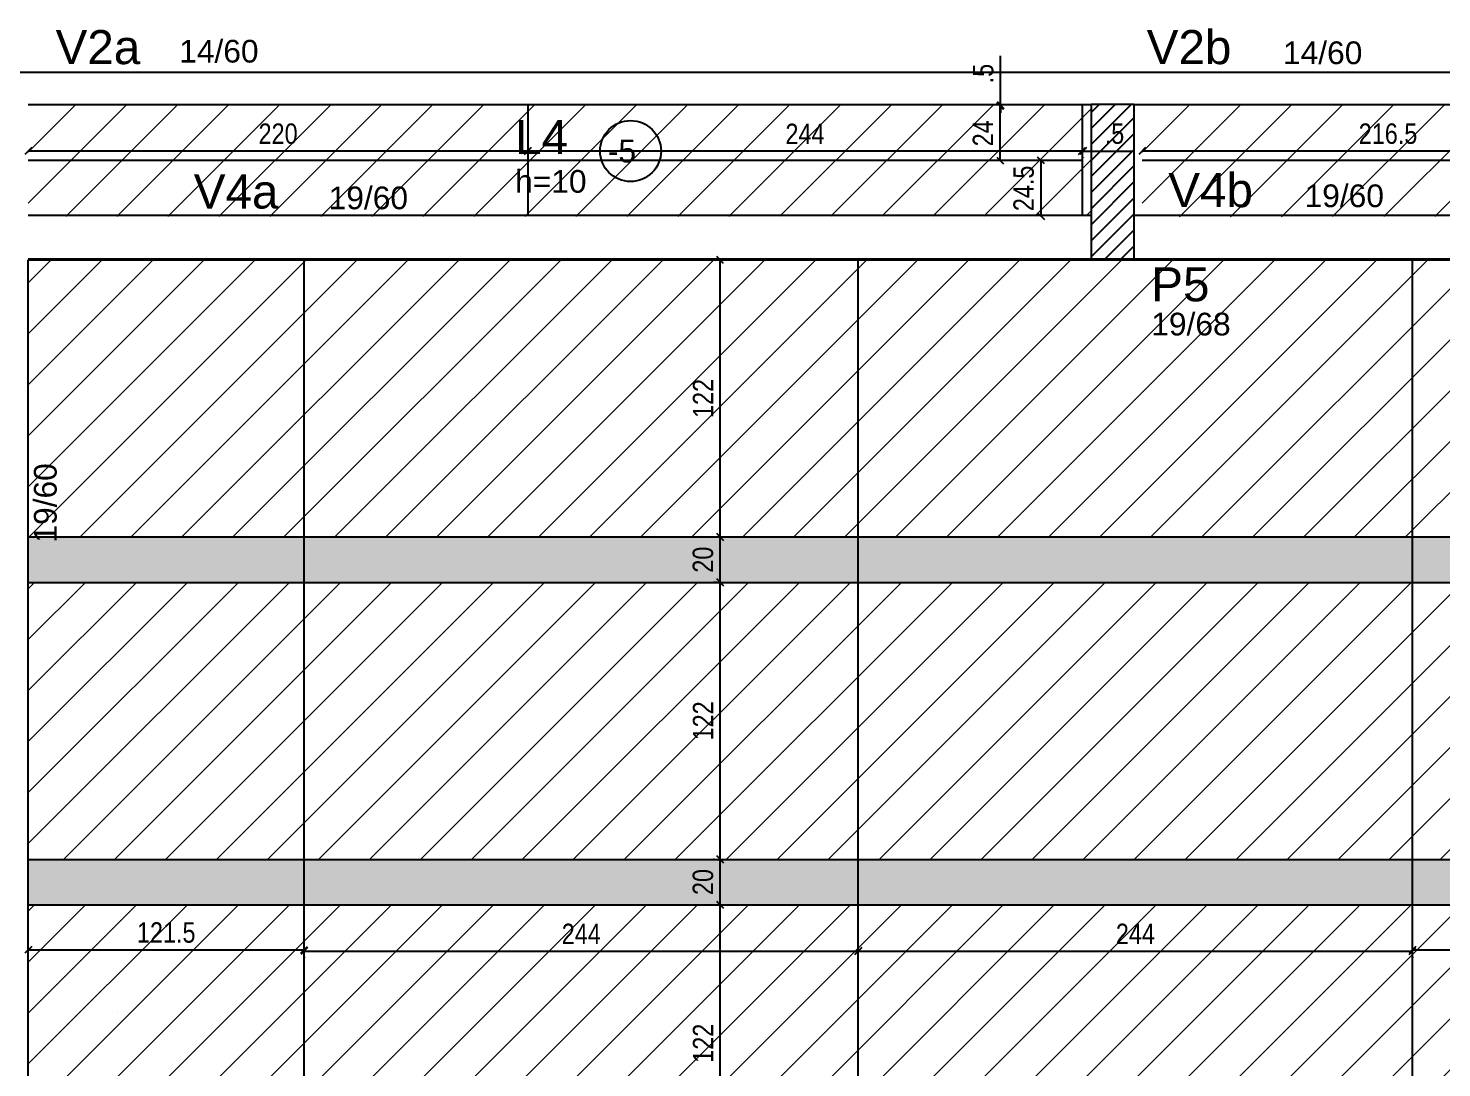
# Model space of a CAD drawing. Extents: x 2335 to 8663, y 180 to 3801.
# Drawn here: x 5700 to 6322, y 2355 to 2813 of the extents above; entities that cross this region are included whole.
import ezdxf

# ---------------------------------------------------------------- set-up
doc = ezdxf.new("R2010")
doc.units = 0
for name, color, linetype in [('3', 3, 'Continuous'), ('4', 4, 'Continuous'), ('8', 8, 'Continuous'), ('ES-VIGA', 3, 'Continuous'), ('L-D', 2, 'Continuous'), ('L-N', 4, 'Continuous'), ('Painéis', 200, 'Continuous'), ('Pilares', 5, 'Continuous'), ('VIG-D', 2, 'Continuous')]:
    doc.layers.add(name, color=color, linetype=linetype)
doc.layers.add('Hachura', color=251, linetype='Continuous', lineweight=9)
doc.layers.add('REAPROVEITAMENTO', color=251, linetype='Continuous', lineweight=9)
doc.styles.add('COTA TECNICA-50', font='techl___.ttf', dxfattribs={"height": 9})
doc.styles.get("Standard").update_dxf_attribs({"font": 'arial.ttf'})
doc.dimstyles.new('COTA PAINEL-50', dxfattribs={"dimtxt": 9, "dimasz": 3, "dimexe": 3, "dimexo": 3, "dimgap": 3, "dimtad": 1, "dimdec": 1, "dimzin": 12, "dimdsep": 46, "dimtxsty": 'COTA TECNICA-50', "dimblk1": 'OBLIQUE', "dimblk2": 'OBLIQUE', "dimsah": 1, "dimcen": 0.9, "dimclrd": 4, "dimclre": 4, "dimclrt": 240, "dimadec": 1, "dimazin": 3, "dimtfac": 1, "dimtdec": 1, "dimtmove": 0, "dimatfit": 3, "dimfxl": 1, "dimtolj": 1, "dimtzin": 12, "dimarcsym": 0})
pattern_1 = [(45, (-39.48, -210.253), (-11.22532, 11.22532), [])]

# ---------------------------------------------------------------- blocks, each defined once
blk = doc.blocks.new('_Oblique')
at = {"color": 0, "linetype": 'ByBlock', "lineweight": -2}
blk.add_line((-0.5, -0.5), (0.5, 0.5), dxfattribs=at)
blk = doc.blocks.new('*D135')
at = {"layer": 'Defpoints', "color": 0, "transparency": 16777216}
for p in [(6004.38, 2426.47), (6004.64, 2426.47), (6006.12, 2304.47)]:
    blk.add_point(p, dxfattribs=at)
at = {"layer": 'Painéis', "color": 4, "lineweight": -2, "transparency": 16777216}
for p, q in [((6004.64, 2304.47), (6004.64, 2426.47)), ((6007.38, 2426.47), (6007.64, 2426.47)), ((6003.12, 2304.47), (6001.64, 2304.47))]:
    blk.add_line(p, q, dxfattribs=at)
at = {"layer": 'Painéis', "color": 4, "lineweight": -2, "transparency": 16777216, "xscale": 3, "yscale": 3, "zscale": 3}
for p, rotation in [((6004.64, 2426.47), 90), ((6004.64, 2304.47), 270)]:
    blk.add_blockref('_Oblique', p, dxfattribs=dict(at, rotation=rotation))
at = {"layer": 'Painéis', "color": 240, "transparency": 16777216, "insert": (5997.09, 2365.47), "char_height": 9, "attachment_point": 5, "rotation": 90, "style": 'COTA TECNICA-50'}
blk.add_mtext('\\A1;122', dxfattribs=at)
blk = doc.blocks.new('*D136')
at = {"layer": 'Defpoints', "color": 0, "transparency": 16777216}
for p in [(6004.64, 2446.47), (6005.08, 2446.47), (6004.38, 2426.47)]:
    blk.add_point(p, dxfattribs=at)
at = {"layer": 'Painéis', "color": 4, "lineweight": -2, "transparency": 16777216}
for p, q in [((6002.08, 2446.47), (6001.64, 2446.47)), ((6004.64, 2426.47), (6004.64, 2446.47)), ((6007.38, 2426.47), (6007.64, 2426.47))]:
    blk.add_line(p, q, dxfattribs=at)
at = {"layer": 'Painéis', "color": 4, "lineweight": -2, "transparency": 16777216, "xscale": 3, "yscale": 3, "zscale": 3}
for p, rotation in [((6004.64, 2446.47), 90), ((6004.64, 2426.47), 270)]:
    blk.add_blockref('_Oblique', p, dxfattribs=dict(at, rotation=rotation))
at = {"layer": 'Painéis', "color": 240, "transparency": 16777216, "insert": (5997.05, 2436.47), "char_height": 9, "attachment_point": 5, "rotation": 90, "style": 'COTA TECNICA-50'}
blk.add_mtext('\\A1;20', dxfattribs=at)
blk = doc.blocks.new('*D137')
at = {"layer": 'Defpoints', "color": 0, "transparency": 16777216}
for p in [(6004.64, 2568.47), (6006.37, 2568.47), (6005.08, 2446.47)]:
    blk.add_point(p, dxfattribs=at)
at = {"layer": 'Painéis', "color": 4, "lineweight": -2, "transparency": 16777216}
for p, q in [((6003.37, 2568.47), (6001.64, 2568.47)), ((6004.64, 2446.47), (6004.64, 2568.47)), ((6002.08, 2446.47), (6001.64, 2446.47))]:
    blk.add_line(p, q, dxfattribs=at)
at = {"layer": 'Painéis', "color": 4, "lineweight": -2, "transparency": 16777216, "xscale": 3, "yscale": 3, "zscale": 3}
for p, rotation in [((6004.64, 2568.47), 90), ((6004.64, 2446.47), 270)]:
    blk.add_blockref('_Oblique', p, dxfattribs=dict(at, rotation=rotation))
at = {"layer": 'Painéis', "color": 240, "transparency": 16777216, "insert": (5997.09, 2507.47), "char_height": 9, "attachment_point": 5, "rotation": 90, "style": 'COTA TECNICA-50'}
blk.add_mtext('\\A1;122', dxfattribs=at)
blk = doc.blocks.new('*D138')
at = {"layer": 'Defpoints', "color": 0, "transparency": 16777216}
for p in [(6001.33, 2588.47), (6004.64, 2588.47), (6006.37, 2568.47)]:
    blk.add_point(p, dxfattribs=at)
at = {"layer": 'Painéis', "color": 4, "lineweight": -2, "transparency": 16777216}
for p, q in [((6004.33, 2588.47), (6007.64, 2588.47)), ((6004.64, 2568.47), (6004.64, 2588.47)), ((6003.37, 2568.47), (6001.64, 2568.47))]:
    blk.add_line(p, q, dxfattribs=at)
at = {"layer": 'Painéis', "color": 4, "lineweight": -2, "transparency": 16777216, "xscale": 3, "yscale": 3, "zscale": 3}
for p, rotation in [((6004.64, 2588.47), 90), ((6004.64, 2568.47), 270)]:
    blk.add_blockref('_Oblique', p, dxfattribs=dict(at, rotation=rotation))
at = {"layer": 'Painéis', "color": 240, "transparency": 16777216, "insert": (5997.05, 2578.47), "char_height": 9, "attachment_point": 5, "rotation": 90, "style": 'COTA TECNICA-50'}
blk.add_mtext('\\A1;20', dxfattribs=at)
blk = doc.blocks.new('*D250')
at = {"layer": 'Defpoints', "color": 0, "transparency": 16777216}
for p in [(6003.56, 2710.47), (6004.64, 2710.47), (5962.41, 2588.47)]:
    blk.add_point(p, dxfattribs=at)
at = {"layer": 'Painéis', "color": 4, "lineweight": -2, "transparency": 16777216}
for p, q in [((6004.64, 2588.47), (6004.64, 2710.47)), ((6006.56, 2710.47), (6007.64, 2710.47)), ((5965.41, 2588.47), (6007.64, 2588.47))]:
    blk.add_line(p, q, dxfattribs=at)
at = {"layer": 'Painéis', "color": 4, "lineweight": -2, "transparency": 16777216, "xscale": 3, "yscale": 3, "zscale": 3}
for p, rotation in [((6004.64, 2710.47), 90), ((6004.64, 2588.47), 270)]:
    blk.add_blockref('_Oblique', p, dxfattribs=dict(at, rotation=rotation))
at = {"layer": 'Painéis', "color": 240, "transparency": 16777216, "insert": (5997.09, 2649.47), "char_height": 9, "attachment_point": 5, "rotation": 90, "style": 'COTA TECNICA-50'}
blk.add_mtext('\\A1;122', dxfattribs=at)
blk = doc.blocks.new('*D55')
at = {"layer": 'Defpoints', "color": 0, "transparency": 16777216}
for p in [(5699.94, 2406.59), (5821.43, 2406.59), (5821.43, 2406.59)]:
    blk.add_point(p, dxfattribs=at)
at = {"layer": 'Painéis', "color": 4, "lineweight": -2, "transparency": 16777216}
blk.add_line((5699.94, 2406.59), (5821.43, 2406.59), dxfattribs=at)
at = {"layer": 'Painéis', "color": 4, "lineweight": -2, "transparency": 16777216, "xscale": 3, "yscale": 3, "zscale": 3, "rotation": 180}
blk.add_blockref('_Oblique', (5699.94, 2406.59), dxfattribs=at)
at = {"layer": 'Painéis', "color": 4, "lineweight": -2, "transparency": 16777216, "xscale": 3, "yscale": 3, "zscale": 3}
blk.add_blockref('_Oblique', (5821.43, 2406.59), dxfattribs=at)
at = {"layer": 'Painéis', "color": 240, "transparency": 16777216, "insert": (5760.68, 2414.19), "char_height": 9, "attachment_point": 5, "style": 'COTA TECNICA-50'}
blk.add_mtext('\\A1;121.5', dxfattribs=at)
blk = doc.blocks.new('*D56')
at = {"layer": 'Defpoints', "color": 0, "transparency": 16777216}
for p in [(5821.43, 2406.59), (6065.43, 2406.09), (6065.43, 2406.09)]:
    blk.add_point(p, dxfattribs=at)
at = {"layer": 'Painéis', "color": 4, "lineweight": -2, "transparency": 16777216}
for p, q in [((5821.43, 2406.09), (6065.43, 2406.09)), ((5821.43, 2403.59), (5821.43, 2403.09))]:
    blk.add_line(p, q, dxfattribs=at)
at = {"layer": 'Painéis', "color": 4, "lineweight": -2, "transparency": 16777216, "xscale": 3, "yscale": 3, "zscale": 3, "rotation": 180}
blk.add_blockref('_Oblique', (5821.43, 2406.09), dxfattribs=at)
at = {"layer": 'Painéis', "color": 4, "lineweight": -2, "transparency": 16777216, "xscale": 3, "yscale": 3, "zscale": 3}
blk.add_blockref('_Oblique', (6065.43, 2406.09), dxfattribs=at)
at = {"layer": 'Painéis', "color": 240, "transparency": 16777216, "insert": (5943.43, 2413.65), "char_height": 9, "attachment_point": 5, "style": 'COTA TECNICA-50'}
blk.add_mtext('\\A1;244', dxfattribs=at)
blk = doc.blocks.new('*D57')
at = {"layer": 'Defpoints', "color": 0, "transparency": 16777216}
for p in [(6065.43, 2406.09), (6309.43, 2406.59), (6309.43, 2406.09)]:
    blk.add_point(p, dxfattribs=at)
at = {"layer": 'Painéis', "color": 4, "lineweight": -2, "transparency": 16777216}
for p, q in [((6065.43, 2406.09), (6309.43, 2406.09)), ((6309.43, 2403.59), (6309.43, 2403.09))]:
    blk.add_line(p, q, dxfattribs=at)
at = {"layer": 'Painéis', "color": 4, "lineweight": -2, "transparency": 16777216, "xscale": 3, "yscale": 3, "zscale": 3, "rotation": 180}
blk.add_blockref('_Oblique', (6065.43, 2406.09), dxfattribs=at)
at = {"layer": 'Painéis', "color": 4, "lineweight": -2, "transparency": 16777216, "xscale": 3, "yscale": 3, "zscale": 3}
blk.add_blockref('_Oblique', (6309.43, 2406.09), dxfattribs=at)
at = {"layer": 'Painéis', "color": 240, "transparency": 16777216, "insert": (6187.43, 2413.65), "char_height": 9, "attachment_point": 5, "style": 'COTA TECNICA-50'}
blk.add_mtext('\\A1;244', dxfattribs=at)
blk = doc.blocks.new('*D58')
at = {"layer": 'Defpoints', "color": 0, "transparency": 16777216}
for p in [(6309.43, 2406.59), (6553.43, 2406.59), (6553.43, 2406.59)]:
    blk.add_point(p, dxfattribs=at)
at = {"layer": 'Painéis', "color": 4, "lineweight": -2, "transparency": 16777216}
blk.add_line((6309.43, 2406.59), (6553.43, 2406.59), dxfattribs=at)
at = {"layer": 'Painéis', "color": 4, "lineweight": -2, "transparency": 16777216, "xscale": 3, "yscale": 3, "zscale": 3, "rotation": 180}
blk.add_blockref('_Oblique', (6309.43, 2406.59), dxfattribs=at)
at = {"layer": 'Painéis', "color": 4, "lineweight": -2, "transparency": 16777216, "xscale": 3, "yscale": 3, "zscale": 3}
blk.add_blockref('_Oblique', (6553.43, 2406.59), dxfattribs=at)
at = {"layer": 'Painéis', "color": 240, "transparency": 16777216, "insert": (6431.43, 2414.15), "char_height": 9, "attachment_point": 5, "style": 'COTA TECNICA-50'}
blk.add_mtext('\\A1;244', dxfattribs=at)
blk = doc.blocks.new('*D177')
at = {"layer": 'Defpoints', "color": 0, "transparency": 16777216}
for p in [(6190.44, 2758.45), (6190.44, 2758.45), (6406.94, 2758.45)]:
    blk.add_point(p, dxfattribs=at)
at = {"layer": 'Painéis', "color": 4, "lineweight": -2, "transparency": 16777216}
blk.add_line((6406.94, 2758.45), (6190.44, 2758.45), dxfattribs=at)
at = {"layer": 'Painéis', "color": 4, "lineweight": -2, "transparency": 16777216, "xscale": 3, "yscale": 3, "zscale": 3, "rotation": 180}
blk.add_blockref('_Oblique', (6190.44, 2758.45), dxfattribs=at)
at = {"layer": 'Painéis', "color": 4, "lineweight": -2, "transparency": 16777216, "xscale": 3, "yscale": 3, "zscale": 3}
blk.add_blockref('_Oblique', (6406.94, 2758.45), dxfattribs=at)
at = {"layer": 'Painéis', "color": 240, "transparency": 16777216, "insert": (6298.69, 2766.05), "char_height": 9, "attachment_point": 5, "style": 'COTA TECNICA-50'}
blk.add_mtext('\\A1;216.5', dxfattribs=at)
blk = doc.blocks.new('*D178')
at = {"layer": 'Defpoints', "color": 0, "transparency": 16777216}
for p in [(6145.88, 2754.26), (6145.88, 2754.26), (6145.88, 2729.76)]:
    blk.add_point(p, dxfattribs=at)
at = {"layer": 'Painéis', "color": 4, "lineweight": -2, "transparency": 16777216}
blk.add_line((6145.88, 2729.76), (6145.88, 2754.26), dxfattribs=at)
at = {"layer": 'Painéis', "color": 4, "lineweight": -2, "transparency": 16777216, "xscale": 3, "yscale": 3, "zscale": 3}
for p, rotation in [((6145.88, 2754.26), 90), ((6145.88, 2729.76), 270)]:
    blk.add_blockref('_Oblique', p, dxfattribs=dict(at, rotation=rotation))
at = {"layer": 'Painéis', "color": 240, "transparency": 16777216, "insert": (6138.28, 2742.01), "char_height": 9, "attachment_point": 5, "rotation": 90, "style": 'COTA TECNICA-50'}
blk.add_mtext('\\A1;24.5', dxfattribs=at)
blk = doc.blocks.new('*D179')
at = {"layer": 'Defpoints', "color": 0, "transparency": 16777216}
for p in [(6127.87, 2778.26), (6127.87, 2778.26), (6127.87, 2754.26)]:
    blk.add_point(p, dxfattribs=at)
at = {"layer": 'Painéis', "color": 4, "lineweight": -2, "transparency": 16777216}
blk.add_line((6127.87, 2754.26), (6127.87, 2778.26), dxfattribs=at)
at = {"layer": 'Painéis', "color": 4, "lineweight": -2, "transparency": 16777216, "xscale": 3, "yscale": 3, "zscale": 3}
for p, rotation in [((6127.87, 2778.26), 90), ((6127.87, 2754.26), 270)]:
    blk.add_blockref('_Oblique', p, dxfattribs=dict(at, rotation=rotation))
at = {"layer": 'Painéis', "color": 240, "transparency": 16777216, "insert": (6120.3, 2766.26), "char_height": 9, "attachment_point": 5, "rotation": 90, "style": 'COTA TECNICA-50'}
blk.add_mtext('\\A1;24', dxfattribs=at)
blk = doc.blocks.new('*D180')
at = {"layer": 'Defpoints', "color": 0, "transparency": 16777216}
for p in [(6128.06, 2778.76), (6128.06, 2778.76), (6128.06, 2778.26)]:
    blk.add_point(p, dxfattribs=at)
at = {"layer": 'Painéis', "color": 4, "lineweight": -2, "transparency": 16777216}
for p, q in [((6128.06, 2778.76), (6128.06, 2800.35)), ((6128.06, 2778.26), (6128.06, 2778.76)), ((6128.06, 2778.26), (6128.06, 2775.26))]:
    blk.add_line(p, q, dxfattribs=at)
at = {"layer": 'Painéis', "color": 4, "lineweight": -2, "transparency": 16777216, "xscale": 3, "yscale": 3, "zscale": 3}
for p, rotation in [((6128.06, 2778.76), 270), ((6128.06, 2778.26), 90)]:
    blk.add_blockref('_Oblique', p, dxfattribs=dict(at, rotation=rotation))
at = {"layer": 'Painéis', "color": 240, "transparency": 16777216, "insert": (6120.46, 2792.56), "char_height": 9, "attachment_point": 5, "rotation": 90, "style": 'COTA TECNICA-50'}
blk.add_mtext('\\A1;.5', dxfattribs=at)
blk = doc.blocks.new('*D268')
at = {"layer": 'Defpoints', "color": 0, "transparency": 16777216}
for p in [(6163.94, 2758.66), (6164.44, 2758.66), (6164.44, 2758.45)]:
    blk.add_point(p, dxfattribs=at)
at = {"layer": 'Painéis', "color": 4, "lineweight": -2, "transparency": 16777216}
for p, q in [((6163.94, 2758.45), (6160.94, 2758.45)), ((6163.94, 2758.45), (6164.44, 2758.45)), ((6164.44, 2758.45), (6186.03, 2758.45)), ((6163.94, 2755.66), (6163.94, 2755.45)), ((6164.44, 2755.66), (6164.44, 2755.45))]:
    blk.add_line(p, q, dxfattribs=at)
at = {"layer": 'Painéis', "color": 4, "lineweight": -2, "transparency": 16777216, "xscale": 3, "yscale": 3, "zscale": 3}
blk.add_blockref('_Oblique', (6163.94, 2758.45), dxfattribs=at)
at = {"layer": 'Painéis', "color": 4, "lineweight": -2, "transparency": 16777216, "xscale": 3, "yscale": 3, "zscale": 3, "rotation": 180}
blk.add_blockref('_Oblique', (6164.44, 2758.45), dxfattribs=at)
at = {"layer": 'Painéis', "color": 240, "transparency": 16777216, "insert": (6178.23, 2766.05), "char_height": 9, "attachment_point": 5, "style": 'COTA TECNICA-50'}
blk.add_mtext('\\A1;.5', dxfattribs=at)
blk = doc.blocks.new('*D269')
at = {"layer": 'Defpoints', "color": 0, "transparency": 16777216}
for p in [(5919.94, 2758.45), (5919.94, 2758.45), (6163.94, 2758.45)]:
    blk.add_point(p, dxfattribs=at)
at = {"layer": 'Painéis', "color": 4, "lineweight": -2, "transparency": 16777216}
blk.add_line((6163.94, 2758.45), (5919.94, 2758.45), dxfattribs=at)
at = {"layer": 'Painéis', "color": 4, "lineweight": -2, "transparency": 16777216, "xscale": 3, "yscale": 3, "zscale": 3, "rotation": 180}
blk.add_blockref('_Oblique', (5919.94, 2758.45), dxfattribs=at)
at = {"layer": 'Painéis', "color": 4, "lineweight": -2, "transparency": 16777216, "xscale": 3, "yscale": 3, "zscale": 3}
blk.add_blockref('_Oblique', (6163.94, 2758.45), dxfattribs=at)
at = {"layer": 'Painéis', "color": 240, "transparency": 16777216, "insert": (6041.94, 2766.02), "char_height": 9, "attachment_point": 5, "style": 'COTA TECNICA-50'}
blk.add_mtext('\\A1;244', dxfattribs=at)
blk = doc.blocks.new('*D181')
at = {"layer": 'Defpoints', "color": 0, "transparency": 16777216}
for p in [(5699.94, 2758.45), (5699.94, 2758.45), (5919.94, 2758.45)]:
    blk.add_point(p, dxfattribs=at)
at = {"layer": 'Painéis', "color": 4, "lineweight": -2, "transparency": 16777216}
blk.add_line((5919.94, 2758.45), (5699.94, 2758.45), dxfattribs=at)
at = {"layer": 'Painéis', "color": 4, "lineweight": -2, "transparency": 16777216, "xscale": 3, "yscale": 3, "zscale": 3, "rotation": 180}
blk.add_blockref('_Oblique', (5699.94, 2758.45), dxfattribs=at)
at = {"layer": 'Painéis', "color": 4, "lineweight": -2, "transparency": 16777216, "xscale": 3, "yscale": 3, "zscale": 3}
blk.add_blockref('_Oblique', (5919.94, 2758.45), dxfattribs=at)
at = {"layer": 'Painéis', "color": 240, "transparency": 16777216, "insert": (5809.94, 2766.04), "char_height": 9, "attachment_point": 5, "style": 'COTA TECNICA-50'}
blk.add_mtext('\\A1;220', dxfattribs=at)

msp = doc.modelspace()

# ---------------------------------------------------------------- hatches: boundary and pattern name
at = {"layer": 'Hachura', "linetype": 'ByBlock'}
h = msp.add_hatch(color=256, dxfattribs=at)
h.dxf.hatch_style = 1
h.paths.add_polyline_path([(7631.94, 2568.44), (7631.94, 2588.47), (5699.94, 2588.47), (5699.94, 2568.44)])
h = msp.add_hatch(color=256, dxfattribs=at)
h.dxf.hatch_style = 1
h.paths.add_polyline_path([(7631.93, 2446.47), (7631.93, 2426.44), (5699.94, 2426.44), (5699.94, 2446.47)])
at = {"layer": 'REAPROVEITAMENTO', "linetype": 'ByBlock'}
h = msp.add_hatch(dxfattribs=at)
h.set_pattern_fill('ANSI31', color=256, scale=5, style=2)
h.set_pattern_definition([(45, (1074.382, -93.982), (-11.22532, 11.22532), [])])
h.paths.add_polyline_path([(6167.95, 2778.88), (5699.95, 2778.67), (5699.94, 2729.55), (6167.94, 2729.76)])
h = msp.add_hatch(dxfattribs=at)
h.set_pattern_fill('ANSI31', color=256, scale=5, style=2)
h.set_pattern_definition([(45, (1564.879, -94.025), (-11.22532, 11.22532), [])])
h.paths.add_polyline_path([(6658.44, 2778.84), (6190.44, 2778.63), (6190.44, 2729.51), (6658.44, 2729.72)])
h = msp.add_hatch(dxfattribs=at)
h.set_pattern_fill('ANSI31', color=256, scale=5, style=2)
h.set_pattern_definition(pattern_1)
h.paths.add_polyline_path([(7632.44, 2710.47), (5699.94, 2710.47), (5699.94, 2659.47), (5699.94, 2588.47), (7632.44, 2588.47)])
h = msp.add_hatch(dxfattribs=at)
h.set_pattern_fill('ANSI31', color=256, scale=5, style=2)
h.set_pattern_definition(pattern_1)
h.paths.add_polyline_path([(7632.44, 2568.47), (5699.94, 2568.47), (5699.94, 2561.97), (5699.94, 2446.47), (7632.44, 2446.47)])
h = msp.add_hatch(dxfattribs=at)
h.set_pattern_fill('ANSI31', color=256, scale=5, style=2)
h.set_pattern_definition([(45, (-39.48, -352.253), (-11.22532, 11.22532), [])])
h.paths.add_polyline_path([(7285.43, 2426.47), (5699.94, 2426.47), (5699.94, 2419.97), (5699.94, 2304.47), (7285.43, 2304.47)])

# ---------------------------------------------------------------- linework, layer by layer
at = {"layer": '3', "linetype": 'Continuous'}
msp.add_circle((5965.14, 2758.45), 13.42, dxfattribs=at)
at = {"layer": '8', "linetype": 'Continuous'}
for p, q in [((6167.93, 2761.34), (6185.58, 2778.99)), ((6167.93, 2768.41), (6178.51, 2778.99)), ((6167.93, 2775.48), (6171.44, 2778.99)), ((6167.93, 2778.99), (6167.93, 2778.99)), ((6167.93, 2778.99), (6167.93, 2778.99)), ((6186.93, 2778.99), (6186.93, 2778.99)), ((6186.93, 2778.99), (6186.93, 2778.99)), ((6167.93, 2754.27), (6186.93, 2773.27)), ((6167.93, 2747.2), (6186.93, 2766.2)), ((6167.93, 2740.13), (6186.93, 2759.13)), ((6167.93, 2733.06), (6186.93, 2752.06)), ((6167.93, 2725.98), (6186.93, 2744.98)), ((6177.43, 2744.99), (6177.43, 2744.99)), ((6167.93, 2718.91), (6186.93, 2737.91)), ((6167.93, 2711.84), (6186.93, 2730.84)), ((6174.15, 2710.99), (6186.93, 2723.77)), ((6181.22, 2710.99), (6186.93, 2716.7)), ((5739.25, 2379.49), (5739.25, 2379.49)), ((5739.25, 2379.49), (5739.25, 2379.49))]:
    msp.add_line(p, q, dxfattribs=at)
at = {"layer": 'ES-VIGA', "linetype": 'Continuous'}
for points in [[(6177.43, 2792.99), (5680.94, 2792.99)], [(6664.43, 2792.99), (6177.43, 2792.99)], [(5699.94, 2778.99), (6167.93, 2778.99)], [(6186.93, 2778.99), (6654.93, 2778.99)], [(6167.93, 2729.99), (5699.94, 2729.99)], [(6654.93, 2729.99), (6186.93, 2729.99)], [(5699.94, 2710.99), (6167.93, 2710.99)], [(6186.93, 2710.99), (6654.93, 2710.99)]]:
    msp.add_lwpolyline(points, dxfattribs=at)
at = {"layer": 'Painéis'}
for p, q in [((5919.94, 2778.76), (5919.94, 2729.76)), ((6163.94, 2778.76), (6163.94, 2729.76)), ((6164.44, 2754.26), (5699.94, 2754.26)), ((6651.44, 2754.26), (6190.44, 2754.26)), ((5699.94, 2710.47), (7632.43, 2710.47)), ((5699.94, 1924.98), (5699.94, 2710.47)), ((5821.43, 1823.97), (5821.43, 2710.47)), ((6065.43, 1823.97), (6065.43, 2710.47)), ((6309.43, 1823.97), (6309.43, 2710.47)), ((5699.94, 2588.47), (7285.43, 2588.47)), ((5699.94, 2568.47), (7285.43, 2568.47)), ((5699.94, 2446.47), (7631.93, 2446.47)), ((5699.94, 2426.47), (7631.93, 2426.47))]:
    msp.add_line(p, q, dxfattribs=at)
at = {"layer": 'Pilares', "linetype": 'Continuous'}
msp.add_lwpolyline([(6167.93, 2710.99), (6186.93, 2710.99), (6186.93, 2778.99), (6167.93, 2778.99), (6167.93, 2710.99)], dxfattribs=at)

# ---------------------------------------------------------------- texts
at = {"layer": '4', "linetype": 'Continuous'}
for s, p in [('V2a', (5711.97, 2796.74)), ('V2b', (6192.43, 2796.74)), ('L4', (5914.31, 2757.1)), ('V4a', (5772.82, 2733.13)), ('V4b', (6201.93, 2733.74))]:
    msp.add_text(s, height=15, dxfattribs=at).set_placement(p)
at = {"layer": 'L-D', "linetype": 'Continuous'}
msp.add_text('h=10', height=10, dxfattribs=at).set_placement((5914.31, 2740.1))
at = {"layer": 'L-N', "linetype": 'Continuous'}
msp.add_text('P5', height=15, dxfattribs=at).set_placement((6194.43, 2692.24))
at = {"layer": 'VIG-D', "linetype": 'Continuous'}
for s, p in [('14/60', (5766.39, 2797.43)), ('14/60', (6252.43, 2796.74)), ('-5', (5955.14, 2753.45)), ('19/60', (5832.21, 2732.82)), ('19/60', (6261.93, 2733.74)), ('19/68', (6194.43, 2677.24))]:
    msp.add_text(s, height=10, dxfattribs=at).set_placement(p)
msp.add_text('19/60', height=10, rotation=90, dxfattribs=at).set_placement((5712.44, 2585.99))

# ---------------------------------------------------------------- dimensions: what is measured, and where the dimension line sits
at = {"layer": 'Painéis'}
for base, p1, p2, picture, middle in [((6128.06, 2778.76), (6128.06, 2778.26), (6128.06, 2778.76), '*D180', (6120.46, 2792.56)), ((6127.87, 2778.26), (6127.87, 2754.26), (6127.87, 2778.26), '*D179', (6120.3, 2766.26))]:
    dim = msp.add_linear_dim(base=base, p1=p1, p2=p2, angle=90, dimstyle='COTA PAINEL-50', dxfattribs=at)
    dim.commit()
    dim.dimension.update_dxf_attribs({"geometry": picture, "text_midpoint": middle})
for base, p1, p2, picture, middle in [((5699.94, 2758.45), (5919.94, 2758.45), (5699.94, 2758.45), '*D181', (5809.94, 2766.04)), ((5919.94, 2758.45), (6163.94, 2758.45), (5919.94, 2758.45), '*D269', (6041.94, 2766.02)), ((6164.44, 2758.45), (6163.94, 2758.66), (6164.44, 2758.66), '*D268', (6178.23, 2766.05)), ((6190.44, 2758.45), (6406.94, 2758.45), (6190.44, 2758.45), '*D177', (6298.69, 2766.05)), ((5821.43, 2406.59), (5699.94, 2406.59), (5821.43, 2406.59), '*D55', (5760.68, 2414.19))]:
    dim = msp.add_linear_dim(base=base, p1=p1, p2=p2, dimstyle='COTA PAINEL-50', dxfattribs=at)
    dim.commit()
    dim.dimension.update_dxf_attribs({"geometry": picture, "text_midpoint": middle})
dim = msp.add_linear_dim(base=(6145.88, 2754.26), p1=(6145.88, 2729.76), p2=(6145.88, 2754.26), angle=90, dimstyle='COTA PAINEL-50', dxfattribs=at)
dim.commit()
dim.dimension.update_dxf_attribs({"geometry": '*D178', "text_midpoint": (6145.88, 2742.01), "dimtype": 160})
for base, p1, p2, picture, middle in [((6004.64, 2710.47), (5962.41, 2588.47), (6003.56, 2710.47), '*D250', (5997.09, 2649.47)), ((6004.64, 2588.47), (6006.37, 2568.47), (6001.33, 2588.47), '*D138', (5997.05, 2578.47)), ((6004.64, 2568.47), (6005.08, 2446.47), (6006.37, 2568.47), '*D137', (5997.09, 2507.47)), ((6004.64, 2446.47), (6004.38, 2426.47), (6005.08, 2446.47), '*D136', (5997.05, 2436.47)), ((6004.64, 2426.47), (6006.12, 2304.47), (6004.38, 2426.47), '*D135', (5997.09, 2365.47))]:
    dim = msp.add_linear_dim(base=base, p1=p1, p2=p2, angle=90, dimstyle='COTA PAINEL-50', override={"dimtmove": 1}, dxfattribs=at)
    dim.commit()
    dim.dimension.update_dxf_attribs({"geometry": picture, "text_midpoint": middle})
for base, p1, p2, picture, middle in [((6065.43, 2406.09), (5821.43, 2406.59), (6065.43, 2406.09), '*D56', (5943.43, 2413.65)), ((6309.43, 2406.09), (6065.43, 2406.09), (6309.43, 2406.59), '*D57', (6187.43, 2413.65)), ((6553.43, 2406.59), (6309.43, 2406.59), (6553.43, 2406.59), '*D58', (6431.43, 2414.15))]:
    dim = msp.add_linear_dim(base=base, p1=p1, p2=p2, dimstyle='COTA PAINEL-50', override={"dimtmove": 1}, dxfattribs=at)
    dim.commit()
    dim.dimension.update_dxf_attribs({"geometry": picture, "text_midpoint": middle})

doc.saveas('drawing.dxf')
